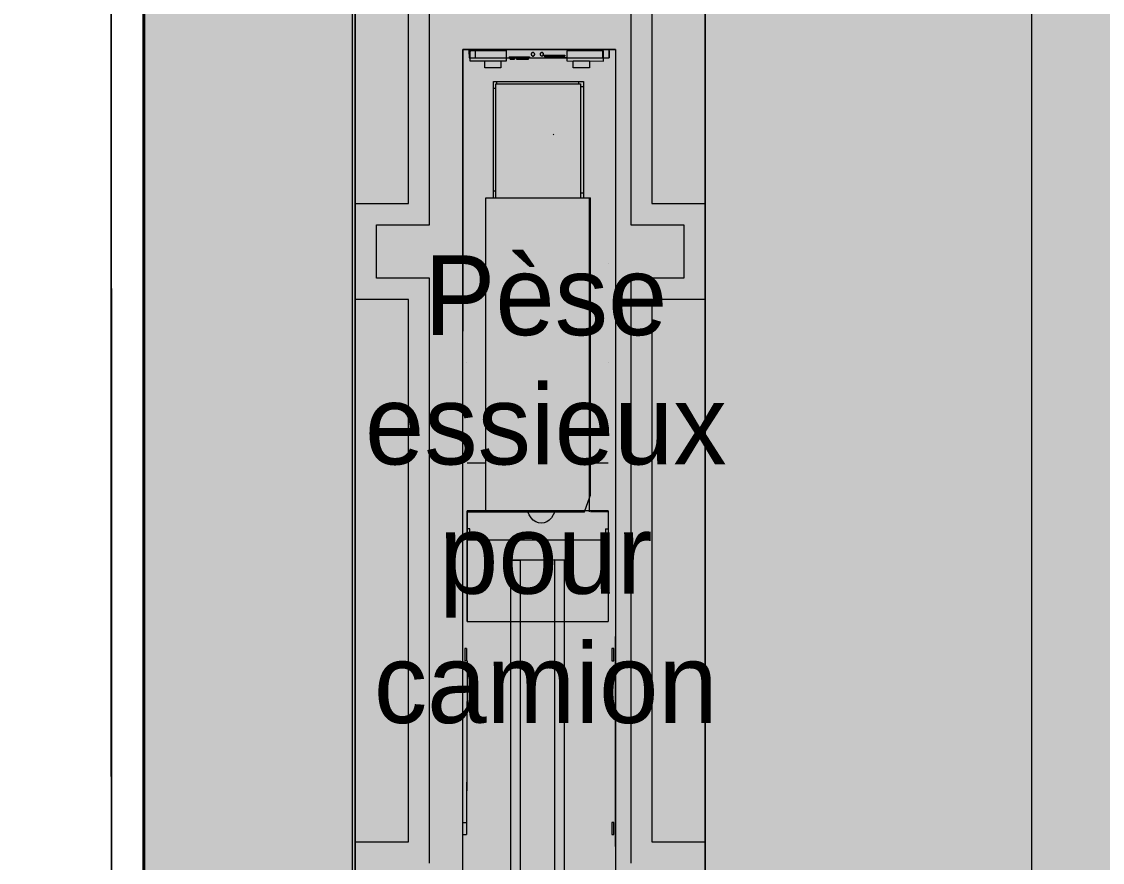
# Model space of a CAD drawing. Header units: millimetres. Extents: x -284281 to 1648660, y -821378 to -151356.
# Drawn here: x 370709 to 380870, y -254157 to -246254 of the extents above; entities that cross this region are included whole.
import ezdxf

# ---------------------------------------------------------------- set-up
doc = ezdxf.new("R2010")
doc.units = ezdxf.units.MM
doc.header["$MEASUREMENT"] = 0
for name, color, linetype in [('Cars', 7, 'Continuous'), ('Divers - Dessin général', 7, 'Continuous'), ('Hachure', 7, 'Continuous'), ('Nouveau_buyer', 7, 'Continuous'), ('Sols_ Dalles', 7, 'Continuous'), ('TopoAlt', 7, 'Continuous')]:
    doc.layers.add(name, color=color, linetype=linetype)
doc.styles.add('STYLE_GENERE_1', font='AGENCYR.TTF')

# ---------------------------------------------------------------- blocks, each defined once
blk = doc.blocks.new('Dalle_30_2', base_point=(380203, -171996))
at = {"layer": 'Sols_ Dalles', "linetype": 'Continuous', "lineweight": 0, "true_color": 0x2e271c}
blk.add_hatch(color=250, dxfattribs=at).paths.add_polyline_path([(380203, -171996), (380203, -230016), (380203, -260811), (415475, -260811), (415475, -260796), (415475, -258650), (415475, -258011), (415475, -222496), (405655, -222496), (405655, -218296), (415454, -218296), (415454, -204496), (412055, -204496), (412055, -201781), (412055, -189811), (436505, -189811), (436505, -253396), (436505, -253416), (437905, -253416), (437905, -253396), (437905, -188411), (410655, -188411), (410655, -200381), (410655, -205896), (414054, -205896), (414054, -216896), (404255, -216896), (404255, -223896), (414054, -223896), (414054, -258650), (414054, -259411), (382690, -259411), (381560, -259411), (381560, -231416), (381560, -173396), (462926, -173396), (462926, -253416), (464326, -253416), (464326, -171996)])
at = {"layer": 'Sols_ Dalles', "color": 250, "linetype": 'Continuous', "lineweight": 5, "true_color": 0x1f1f1f, "flags": 128}
blk.add_lwpolyline([(380203, -230016), (380203, -260811), (415475, -260811), (415475, -260796), (415475, -258650), (415475, -258011), (415475, -222496)], dxfattribs=at)
blk = doc.blocks.new('Dalle_31_2', base_point=(360548, -295063))
at = {"linetype": 'Continuous', "lineweight": 0, "true_color": 0x6f6f6f}
h = blk.add_hatch(color=8, dxfattribs=at)
h.paths.add_polyline_path([(360548, -295063), (487920, -293827), (487920, -270903), (487463, -270903), (472886, -271041), (472886, -271062, 0.001346), (472886, -271073), (472897, -273095, -0.414214), (470908, -275106), (462184, -275106, -0.005189), (462131, -275116), (454148, -275196), (438771, -275253, -0.386553), (436573, -273475, -0.025189), (436562, -273329), (436569, -267730, -0.098562), (436800, -266944), (436817, -266952, -0.258849), (438655, -265606), (438653, -265587), (439337, -265587), (439337, -265687), (439337, -270687), (469237, -270687), (469237, -265687), (470908, -265687), (472605, -265687), (472605, -163738), (371863, -163738), (371863, -271041), (371883, -271041), (371883, -272001), (371883, -272001, -0.409427), (367883, -275935), (360548, -275935)])
h.paths.add_polyline_path([(377135, -260640), (373845, -260640), (373845, -248365), (373845, -243090), (373845, -242190), (377135, -242190)], flags=0)
h.paths.add_polyline_path([(380203, -193811), (380203, -171996), (431506, -171996), (464310, -171996), (464310, -262266), (464310, -262366), (438594, -262351), (437926, -262351), (436550, -262351), (436550, -189811), (412055, -189811), (412055, -201781), (412055, -204496), (415454, -204496), (415454, -208496), (415454, -218296), (405655, -218296), (405655, -222496), (415475, -222496), (415475, -260811), (380203, -260811), (380203, -230016)], flags=0)
h.paths.add_polyline_path([(381437, -269434, -0.090319), (381558, -268728, -0.201449), (382612, -267593, -0.104211), (383418, -267415), (384017, -267409, -0.104045), (384825, -267571, -0.238255), (385984, -268953, -0.055189), (386036, -269390), (386038, -269611), (386051, -270890), (385792, -271893, -0.267949), (384070, -272909), (383470, -272915, -0.193717), (382079, -272370, -0.070569), (381728, -271931, -0.131652), (381451, -270934)], flags=0)
h.paths.add_polyline_path([(392017, -273452), (392030, -267378, -0.380557), (394017, -265610), (394094, -265610), (394094, -270610), (409094, -270610), (409094, -265610), (414056, -265610, -0.414214), (415556, -267110), (415556, -273661, -0.345502), (413837, -275433), (394027, -275599, -0.415791), (392017, -273599)], flags=0)
h.paths.add_polyline_path([(424210, -271504, -0.134474), (423930, -270485), (423930, -268985, -0.414214), (425930, -266985), (426530, -266985, -0.414214), (428530, -268985), (428530, -270485, -0.12882), (428274, -271466, -0.270936), (426530, -272485), (425930, -272485, -0.26498)], flags=0)
at = {"color": 9, "linetype": 'Continuous', "lineweight": 5, "flags": 128}
blk.add_lwpolyline([(371863, -163738), (371863, -271041), (371883, -271041), (371883, -272001), (371883, -272001, -0.409427), (367883, -275935), (360548, -275935), (360548, -295063), (487920, -293827)], format="xyb", dxfattribs=at)
for points in [[(380203, -193811), (380203, -230016), (380203, -260811), (415475, -260811), (415475, -222496), (405655, -222496), (405655, -218296), (415454, -218296), (415454, -208496), (415454, -204496), (412055, -204496), (412055, -201781), (412055, -189811), (436550, -189811), (436550, -262351), (437926, -262351), (438594, -262351), (464310, -262366), (464310, -262266), (464310, -171996), (431506, -171996), (380203, -171996)], [(377135, -260640), (377135, -242190), (373845, -242190), (373845, -243090), (373845, -248365), (373845, -260640)]]:
    blk.add_lwpolyline(points, close=True, dxfattribs=at)
blk = doc.blocks.new('Dalle_42_2', base_point=(373845, -242190))
at = {"layer": 'Sols_ Dalles', "linetype": 'Continuous', "lineweight": 0, "true_color": 0x3b3937}
blk.add_hatch(color=250, dxfattribs=at).paths.add_polyline_path([(373845, -242190), (373845, -243090), (373845, -247965), (373845, -248865), (373845, -253965), (373845, -254865), (373845, -259740), (373845, -260640), (377135, -260640), (377135, -259740), (377135, -254865), (377135, -253965), (377135, -248865), (377135, -247965), (377135, -243090), (377135, -242190)])
at = {"layer": 'Sols_ Dalles', "color": 250, "linetype": 'Continuous', "lineweight": 5, "true_color": 0x1f1f1f, "flags": 128}
blk.add_lwpolyline([(373845, -242190), (377135, -242190), (377135, -243090), (377135, -247965), (377135, -248865), (377135, -253965), (377135, -254865), (377135, -259740), (377135, -260640), (373845, -260640), (373845, -259740), (373845, -254865), (373845, -253965), (373845, -248865), (373845, -247965), (373845, -243090)], close=True, dxfattribs=at)
blk = doc.blocks.new('Dalle_46_2', base_point=(371875, -163719))
at = {"linetype": 'Continuous', "lineweight": 0, "true_color": 0x90b349}
blk.add_hatch(color=55, dxfattribs=at).paths.add_polyline_path([(371875, -163719), (371856, -271725), (373816, -271706), (373835, -165720), (470605, -165737), (470587, -265587), (472587, -265588), (472605, -163738)])
at = {"color": 7, "linetype": 'Continuous', "lineweight": 5, "flags": 128}
blk.add_lwpolyline([(371875, -163719), (371856, -271725), (373816, -271706), (373835, -165720), (470605, -165737), (470587, -265587), (472587, -265588), (472605, -163738)], close=True, dxfattribs=at)
blk = doc.blocks.new('Mur_226_2', base_point=(371556, -272028))
at = {"layer": 'TopoAlt', "color": 211, "linetype": 'Continuous', "lineweight": 5, "true_color": 0xfe55ff, "flags": 128}
for points in [[(371535, -163438), (371556, -272028)], [(371856, -271725), (371835, -163738)]]:
    blk.add_lwpolyline(points, dxfattribs=at)
blk = doc.blocks.new('tir daf01_2')
at = {"layer": 'Cars', "color": 7, "linetype": 'Continuous', "lineweight": 13}
for p, q in [((12591, 1487), (2138, 1487)), ((5097, 1487), (5097, 1488)), ((5097, 1488), (7072, 1488)), ((5210, 1471), (5324, 1471)), ((5210, 1453), (5210, 1471)), ((5324, 1453), (5210, 1453)), ((5324, 1471), (5324, 1453)), ((6845, 1453), (6845, 1471)), ((6845, 1471), (6959, 1471)), ((6959, 1453), (6845, 1453)), ((6959, 1471), (6959, 1453)), ((7072, 1488), (7072, 1487)), ((9644, 1425), (9644, 1425)), ((9644, 1425), (9644, 1425)), ((12513, 1427), (12591, 1427)), ((12577, 1427), (12513, 1427)), ((12591, 1481), (12591, 1487)), ((12591, 1487), (12591, 53)), ((12591, 1456), (12591, 1466)), ((12591, 1368), (12591, 1427)), ((12591, 1427), (12591, 1427)), ((7214, 1008), (7214, 1420)), ((7980, 1420), (7214, 1420)), ((7214, 1420), (7214, 1420)), ((7980, 93), (7980, 1420)), ((8029, 1420), (7980, 1420)), ((8253, 1420), (8029, 1420)), ((8083, 1395), (8029, 1395)), ((8083, 1395), (8083, 1420)), ((8245, 1420), (8245, 1252)), ((8253, 1420), (8253, 1252)), ((8705, 1276), (8705, 1420)), ((8705, 1420), (8705, 1420)), ((8705, 1420), (8705, 1420)), ((10576, 1420), (10576, 1420)), ((10576, 1420), (10576, 1420)), ((12483, 1031), (12481, 1375)), ((12481, 1375), (12577, 1375)), ((12513, 1379), (12513, 1368)), ((12513, 1368), (12591, 1368)), ((12577, 1375), (12578, 1041)), ((12577, 1367), (12577, 1375)), ((12577, 1367), (12581, 1367)), ((12581, 1352), (12577, 1352)), ((12582, 1343), (12577, 1343)), ((12577, 1343), (12577, 1343)), ((12581, 1352), (12581, 1367)), ((12583, 1265), (12582, 1343)), ((12591, 171), (12591, 1368)), ((8245, 1243), (8253, 1243)), ((8253, 1252), (8253, 1252)), ((8253, 1252), (8253, 1243)), ((8253, 1243), (8253, 1200)), ((8253, 1200), (8375, 1243)), ((8253, 1243), (8375, 1243)), ((8375, 1243), (8400, 1252)), ((8375, 1243), (8705, 1243)), ((8400, 1252), (8705, 1252)), ((8705, 1252), (11197, 1252)), ((8705, 1243), (11197, 1243)), ((9165, 1243), (9165, 1252)), ((9179, 1243), (9179, 1252)), ((9184, 1252), (9184, 1243)), ((10090, 1243), (10090, 1252)), ((10104, 1243), (10104, 1252)), ((10116, 1252), (10116, 1243)), ((11023, 1243), (11023, 1252)), ((11036, 1243), (11036, 1252)), ((11036, 1243), (11036, 1252)), ((11197, 1243), (11197, 1252)), ((11197, 1187), (11197, 1243)), ((12417, 1242), (12417, 1091)), ((12483, 1242), (12417, 1242)), ((12483, 1091), (12483, 1242)), ((12577, 1265), (12583, 1265)), ((12583, 1245), (12577, 1245)), ((12584, 1167), (12583, 1245)), ((8245, 1197), (8253, 1200)), ((8245, 916), (8245, 1197)), ((8253, 1200), (8253, 270)), ((11197, 1174), (11197, 1187)), ((12288, 1187), (11197, 1187)), ((11197, 1160), (11197, 1174)), ((11197, 363), (11197, 1160)), ((12268, 1160), (11197, 1160)), ((11242, 1160), (11242, 1187)), ((12243, 1160), (12243, 1187)), ((12268, 363), (12268, 1160)), ((12288, 1141), (12268, 1141)), ((12288, 340), (12288, 1187)), ((12578, 1167), (12584, 1167)), ((12583, 1144), (12578, 1144)), ((12584, 1066), (12583, 1144)), ((12417, 1091), (12483, 1091)), ((12578, 1031), (12483, 1031)), ((12513, 1034), (12513, 939)), ((12578, 1066), (12584, 1066)), ((12583, 1056), (12578, 1056)), ((12583, 1041), (12578, 1041)), ((12578, 1041), (12578, 1031)), ((12583, 1041), (12583, 1056)), ((2342, 1008), (6314, 1008)), ((6314, 915), (2342, 915)), ((6314, 1008), (6845, 1008)), ((6845, 915), (6314, 915)), ((6845, 1008), (7214, 1008)), ((7214, 915), (6845, 915)), ((7214, 915), (7214, 1008)), ((7214, 1008), (7794, 1008)), ((7214, 595), (7214, 915)), ((7794, 915), (7214, 915)), ((7791, 595), (7794, 915)), ((7794, 915), (7791, 500)), ((7794, 915), (7794, 1008)), ((8245, 916), (8215, 903)), ((8245, 664), (8245, 916)), ((12513, 944), (12513, 827)), ((12527, 939), (12513, 939)), ((12514, 999), (12514, 957)), ((12514, 999), (12527, 999)), ((12514, 957), (12527, 957)), ((12527, 818), (12527, 1010)), ((12536, 1010), (12527, 1010)), ((12536, 818), (12536, 1010)), ((8140, 816), (8137, 790)), ((8150, 842), (8140, 816)), ((8166, 865), (8150, 842)), ((8174, 873), (8166, 865)), ((8188, 886), (8174, 873)), ((8215, 903), (8188, 886)), ((11793, 909), (11787, 901)), ((12513, 827), (12527, 827)), ((12527, 818), (12536, 818)), ((8137, 790), (8140, 764)), ((8140, 764), (8150, 740)), ((8150, 740), (8150, 739)), ((8150, 739), (8166, 715)), ((8166, 715), (8188, 695)), ((12528, 799), (12529, 799)), ((12528, 795), (12528, 796)), ((12528, 792), (12528, 792)), ((12528, 715), (12529, 716)), ((12528, 711), (12528, 712)), ((12530, 802), (12531, 803)), ((12530, 788), (12530, 789)), ((12530, 718), (12531, 719)), ((12533, 785), (12532, 786)), ((12533, 805), (12534, 805)), ((12533, 721), (12534, 722)), ((12537, 783), (12536, 784)), ((12537, 807), (12538, 807)), ((12537, 723), (12538, 724)), ((12541, 782), (12540, 782)), ((12541, 808), (12542, 808)), ((12541, 725), (12542, 725)), ((12546, 781), (12545, 781)), ((12546, 809), (12547, 809)), ((12546, 725), (12547, 725)), ((12551, 782), (12550, 782)), ((12551, 808), (12552, 808)), ((12551, 725), (12552, 724)), ((12555, 783), (12554, 783)), ((12555, 807), (12556, 806)), ((12555, 723), (12556, 723)), ((12559, 785), (12558, 785)), ((12559, 805), (12559, 804)), ((12559, 721), (12559, 720)), ((12562, 788), (12561, 788)), ((12562, 802), (12562, 801)), ((12562, 718), (12562, 717)), ((12564, 792), (12563, 791)), ((12564, 799), (12564, 798)), ((12564, 795), (12564, 794)), ((12564, 715), (12564, 714)), ((12564, 711), (12564, 711)), ((8188, 695), (8215, 677)), ((8215, 677), (8245, 664)), ((8245, 270), (8245, 664)), ((12500, 557), (12500, 669)), ((12500, 669), (12513, 669)), ((12522, 679), (12513, 679)), ((12513, 666), (12513, 487)), ((12522, 487), (12522, 679)), ((12528, 708), (12528, 709)), ((12530, 705), (12530, 705)), ((12533, 702), (12532, 702)), ((12537, 700), (12536, 700)), ((12541, 698), (12540, 699)), ((12546, 698), (12545, 698)), ((12551, 698), (12550, 698)), ((12555, 700), (12554, 699)), ((12559, 702), (12558, 701)), ((12562, 705), (12561, 704)), ((12564, 708), (12563, 707)), ((2342, 595), (6314, 595)), ((6314, 595), (6845, 595)), ((6845, 595), (7214, 595)), ((7214, 500), (7214, 595)), ((7214, 595), (7791, 595)), ((7791, 500), (7791, 595)), ((12500, 557), (12513, 557)), ((12501, 498), (12501, 539)), ((12501, 539), (12513, 539)), ((6314, 500), (2342, 500)), ((6845, 500), (6314, 500)), ((7214, 500), (6845, 500)), ((7214, 93), (7214, 500)), ((7791, 500), (7214, 500)), ((12483, 410), (12417, 410)), ((12417, 410), (12417, 259)), ((12483, 118), (12484, 462)), ((12483, 259), (12483, 410)), ((12484, 462), (12580, 462)), ((12501, 498), (12513, 498)), ((12522, 487), (12513, 487)), ((12578, 126), (12580, 462)), ((12585, 452), (12580, 452)), ((12580, 437), (12585, 437)), ((12585, 427), (12580, 427)), ((12585, 437), (12585, 452)), ((12585, 349), (12585, 427)), ((11197, 340), (11197, 363)), ((11197, 363), (12268, 363)), ((11197, 340), (12288, 340)), ((11197, 270), (11197, 340)), ((11258, 363), (11258, 340)), ((12226, 340), (12226, 363)), ((12268, 373), (12288, 373)), ((12585, 349), (12579, 349)), ((12585, 326), (12579, 326)), ((12585, 248), (12585, 326)), ((8245, 93), (8245, 270)), ((8245, 270), (8253, 270)), ((8253, 270), (8253, 93)), ((8253, 270), (8705, 270)), ((8705, 270), (11197, 270)), ((8705, 93), (8705, 270)), ((8705, 270), (8705, 270)), ((8705, 270), (8705, 270)), ((12417, 259), (12483, 259)), ((12585, 248), (12579, 248)), ((12584, 228), (12579, 228)), ((12584, 150), (12584, 228)), ((8029, 118), (8083, 118)), ((8083, 118), (8083, 93)), ((12578, 118), (12483, 118)), ((12513, 158), (12513, 171)), ((12513, 160), (12513, 171)), ((12513, 171), (12591, 171)), ((12513, 137), (12513, 158)), ((12545, 113), (12591, 113)), ((12584, 150), (12578, 150)), ((12578, 150), (12578, 150)), ((12582, 141), (12578, 141)), ((12578, 118), (12578, 126)), ((12582, 126), (12578, 126)), ((12582, 126), (12582, 141)), ((12591, 113), (12591, 171)), ((2138, 53), (12591, 53)), ((6845, 93), (5210, 87)), ((5210, 53), (5210, 87)), ((5324, 87), (5210, 87)), ((6845, 93), (5324, 87)), ((5324, 53), (5324, 87)), ((6845, 87), (6845, 70)), ((6959, 87), (6845, 87)), ((6959, 70), (6845, 70)), ((6959, 87), (6959, 70)), ((7980, 93), (7214, 93)), ((7214, 93), (7980, 93)), ((7214, 93), (7214, 93)), ((8029, 93), (7980, 93)), ((7980, 93), (8253, 93)), ((8253, 93), (8029, 93)), ((8253, 93), (8253, 93)), ((8705, 93), (8705, 93)), ((8705, 93), (8705, 93)), ((9644, 88), (9644, 88)), ((9644, 88), (9644, 88)), ((12591, 53), (9943, 53)), ((10576, 93), (10576, 93)), ((10576, 93), (10576, 93))]:
    blk.add_line(p, q, dxfattribs=at)
at = {"layer": 'Cars', "color": 7, "linetype": 'Continuous', "lineweight": 5}
for p, q in [((12591, 1487), (4786, 1487)), ((12513, 1379), (12513, 1427)), ((12513, 1427), (12513, 1427)), ((12513, 1427), (12577, 1427)), ((12577, 1427), (12591, 1427)), ((12591, 1481), (12591, 1487)), ((12591, 1466), (12591, 1481)), ((12591, 1456), (12591, 1466)), ((12591, 1427), (12591, 1456)), ((12513, 1034), (12513, 1379)), ((12513, 944), (12513, 1034)), ((12513, 821), (12513, 944)), ((12513, 666), (12513, 821)), ((12529, 799), (12528, 799)), ((12528, 799), (12528, 796)), ((12528, 796), (12528, 795)), ((12528, 795), (12528, 792)), ((12528, 792), (12528, 792)), ((12528, 792), (12530, 789)), ((12529, 716), (12528, 715)), ((12528, 715), (12528, 712)), ((12528, 712), (12528, 711)), ((12528, 711), (12528, 709)), ((12530, 802), (12529, 799)), ((12530, 718), (12529, 716)), ((12531, 803), (12530, 802)), ((12530, 789), (12530, 788)), ((12530, 788), (12532, 786)), ((12531, 719), (12530, 718)), ((12533, 805), (12531, 803)), ((12533, 721), (12531, 719)), ((12532, 786), (12533, 785)), ((12534, 805), (12533, 805)), ((12533, 785), (12536, 784)), ((12534, 722), (12533, 721)), ((12537, 807), (12534, 805)), ((12537, 723), (12534, 722)), ((12536, 784), (12537, 783)), ((12538, 807), (12537, 807)), ((12537, 783), (12540, 782)), ((12538, 724), (12537, 723)), ((12541, 808), (12538, 807)), ((12541, 725), (12538, 724)), ((12540, 782), (12541, 782)), ((12542, 808), (12541, 808)), ((12541, 782), (12545, 781)), ((12542, 725), (12541, 725)), ((12546, 809), (12542, 808)), ((12546, 725), (12542, 725)), ((12545, 781), (12546, 781)), ((12547, 809), (12546, 809)), ((12546, 781), (12550, 782)), ((12547, 725), (12546, 725)), ((12551, 808), (12547, 809)), ((12551, 725), (12547, 725)), ((12550, 782), (12551, 782)), ((12552, 808), (12551, 808)), ((12551, 782), (12554, 783)), ((12552, 724), (12551, 725)), ((12555, 807), (12552, 808)), ((12555, 723), (12552, 724)), ((12554, 783), (12555, 783)), ((12556, 806), (12555, 807)), ((12555, 783), (12558, 785)), ((12556, 723), (12555, 723)), ((12559, 805), (12556, 806)), ((12559, 721), (12556, 723)), ((12558, 785), (12559, 785)), ((12559, 804), (12559, 805)), ((12562, 802), (12559, 804)), ((12559, 785), (12561, 788)), ((12559, 720), (12559, 721)), ((12562, 718), (12559, 720)), ((12561, 788), (12562, 788)), ((12562, 801), (12562, 802)), ((12564, 799), (12562, 801)), ((12562, 788), (12563, 791)), ((12562, 717), (12562, 718)), ((12564, 715), (12562, 717)), ((12563, 791), (12564, 792)), ((12564, 798), (12564, 799)), ((12564, 795), (12564, 798)), ((12564, 794), (12564, 795)), ((12564, 792), (12564, 794)), ((12564, 714), (12564, 715)), ((12564, 711), (12564, 714)), ((12564, 711), (12564, 711)), ((12513, 407), (12513, 666)), ((12528, 709), (12528, 708)), ((12528, 708), (12530, 705)), ((12530, 705), (12530, 705)), ((12530, 705), (12532, 702)), ((12532, 702), (12533, 702)), ((12533, 702), (12536, 700)), ((12536, 700), (12537, 700)), ((12537, 700), (12540, 699)), ((12540, 699), (12541, 698)), ((12541, 698), (12545, 698)), ((12545, 698), (12546, 698)), ((12546, 698), (12550, 698)), ((12550, 698), (12551, 698)), ((12551, 698), (12554, 699)), ((12554, 699), (12555, 700)), ((12555, 700), (12558, 701)), ((12558, 701), (12559, 702)), ((12559, 702), (12561, 704)), ((12561, 704), (12562, 705)), ((12562, 705), (12563, 707)), ((12563, 707), (12564, 708)), ((12564, 708), (12564, 711)), ((12513, 160), (12513, 407)), ((12513, 158), (12513, 160)), ((12513, 137), (12513, 158)), ((12513, 113), (12513, 137)), ((12545, 113), (12513, 113)), ((12591, 113), (12545, 113)), ((12591, 104), (12591, 113)), ((12591, 74), (12591, 104)), ((2138, 53), (9943, 53)), ((9943, 53), (12591, 53)), ((12591, 69), (12591, 74)), ((12591, 53), (12591, 69))]:
    blk.add_line(p, q, dxfattribs=at)

msp = doc.modelspace()

# ---------------------------------------------------------------- linework, layer by layer
at = {"layer": 'Divers - Dessin général', "color": 14, "linetype": 'Continuous', "lineweight": 5, "true_color": 0x990000}
msp.add_lwpolyline([(472905.19537, -163437.63526), (472885.81291, -271067.6377), (371555.90712, -272027.63374), (371538.53709, -197317.63509), (371535.19488, -163437.63526)], close=True, dxfattribs=at)
at = {"layer": 'Nouveau_buyer', "color": 7, "linetype": 'Continuous', "lineweight": 5}
for points in [[(374545.10267, -254164.9528), (374545.10267, -248664.9528), (374045.10267, -248664.9528), (374045.10267, -248164.9528), (374545.10267, -248164.9528), (374545.10267, -242889.97435)], [(374545.10267, -254164.9528), (374545.10267, -248664.9528), (374045.10267, -248664.9528), (374045.10267, -248164.9528), (374545.10267, -248164.9528), (374545.10267, -242889.97435)], [(376435.10267, -242889.97435), (376435.10267, -248164.9528), (376935.10267, -248164.9528), (376935.10267, -248664.9528), (376435.10267, -248664.9528), (376435.10267, -254164.9528)], [(376435.10267, -242889.97435), (376435.10267, -248164.9528), (376935.10267, -248164.9528), (376935.10267, -248664.9528), (376435.10267, -248664.9528), (376435.10267, -254164.9528)], [(376635.10267, -243089.97435), (376635.10267, -247964.9528), (377135.10267, -247964.9528), (377135.10267, -248864.9528), (376635.10267, -248864.9528), (376635.10267, -253964.9528), (377135.10267, -253964.9528), (377135.10267, -254864.9528), (376635.10267, -254864.9528), (376635.10267, -259739.95299), (377135.10267, -259739.95299), (377135.10267, -260639.95299), (373845.10267, -260639.95299), (373845.10267, -259739.95299), (374345.10267, -259739.95299), (374345.10267, -254864.9528), (373845.10267, -254864.9528), (373845.10267, -253964.9528), (374345.10267, -253964.9528), (374345.10267, -248864.9528), (373845.10267, -248864.9528), (373845.10267, -247964.9528), (374345.10267, -247964.9528), (374345.10267, -243089.97435)], [(376635.10267, -243089.97435), (376635.10267, -247964.9528), (377135.10267, -247964.9528), (377135.10267, -248864.9528), (376635.10267, -248864.9528), (376635.10267, -253964.9528), (377135.10267, -253964.9528), (377135.10267, -254864.9528), (376635.10267, -254864.9528), (376635.10267, -259739.95299), (377135.10267, -259739.95299), (377135.10267, -260639.95299), (373845.10267, -260639.95299), (373845.10267, -259739.95299), (374345.10267, -259739.95299), (374345.10267, -254864.9528), (373845.10267, -254864.9528), (373845.10267, -253964.9528), (374345.10267, -253964.9528), (374345.10267, -248864.9528), (373845.10267, -248864.9528), (373845.10267, -247964.9528), (374345.10267, -247964.9528), (374345.10267, -243089.97435)]]:
    msp.add_lwpolyline(points, dxfattribs=at)

# ---------------------------------------------------------------- block references
at = {"color": 9, "linetype": 'Continuous', "lineweight": 5}
msp.add_blockref('Dalle_31_2', (360547.96118, -295062.57111), dxfattribs=at)
at = {"color": 7, "linetype": 'Continuous', "lineweight": 5}
msp.add_blockref('Dalle_46_2', (371875.26584, -163719.4954), dxfattribs=at)
at = {"layer": 'Cars', "color": 7, "linetype": 'Continuous', "lineweight": 20, "xscale": -1, "zscale": 1000, "rotation": 270}
msp.add_blockref('tir daf01_2', (374804.74892, -259106.45935), dxfattribs=at)
at = {"layer": 'Sols_ Dalles', "color": 250, "linetype": 'Continuous', "lineweight": 5, "true_color": 0x1f1f1f}
for name, p in [('Dalle_30_2', (380202.95244, -171995.57011)), ('Dalle_42_2', (373845.10267, -242189.97435))]:
    msp.add_blockref(name, p, dxfattribs=at)
at = {"layer": 'TopoAlt', "color": 211, "lineweight": 5, "true_color": 0xfe55ff}
msp.add_blockref('Mur_226_2', (371555.90712, -272027.63374), dxfattribs=at)

# ---------------------------------------------------------------- texts
at = {"layer": 'Hachure', "color": 250, "linetype": 'Continuous', "lineweight": 5, "true_color": 0x1f1f1f, "insert": (375636.95908, -250654.50937), "char_height": 750, "width": 4427.3714606, "attachment_point": 5, "line_spacing_factor": 0.972106, "style": 'STYLE_GENERE_1'}
msp.add_mtext('\\A1;{\\pqc;\\fAgency FB|b0|i0|c0|p34;Pèse essieux pour camion }', dxfattribs=at)

doc.saveas('drawing.dxf')
